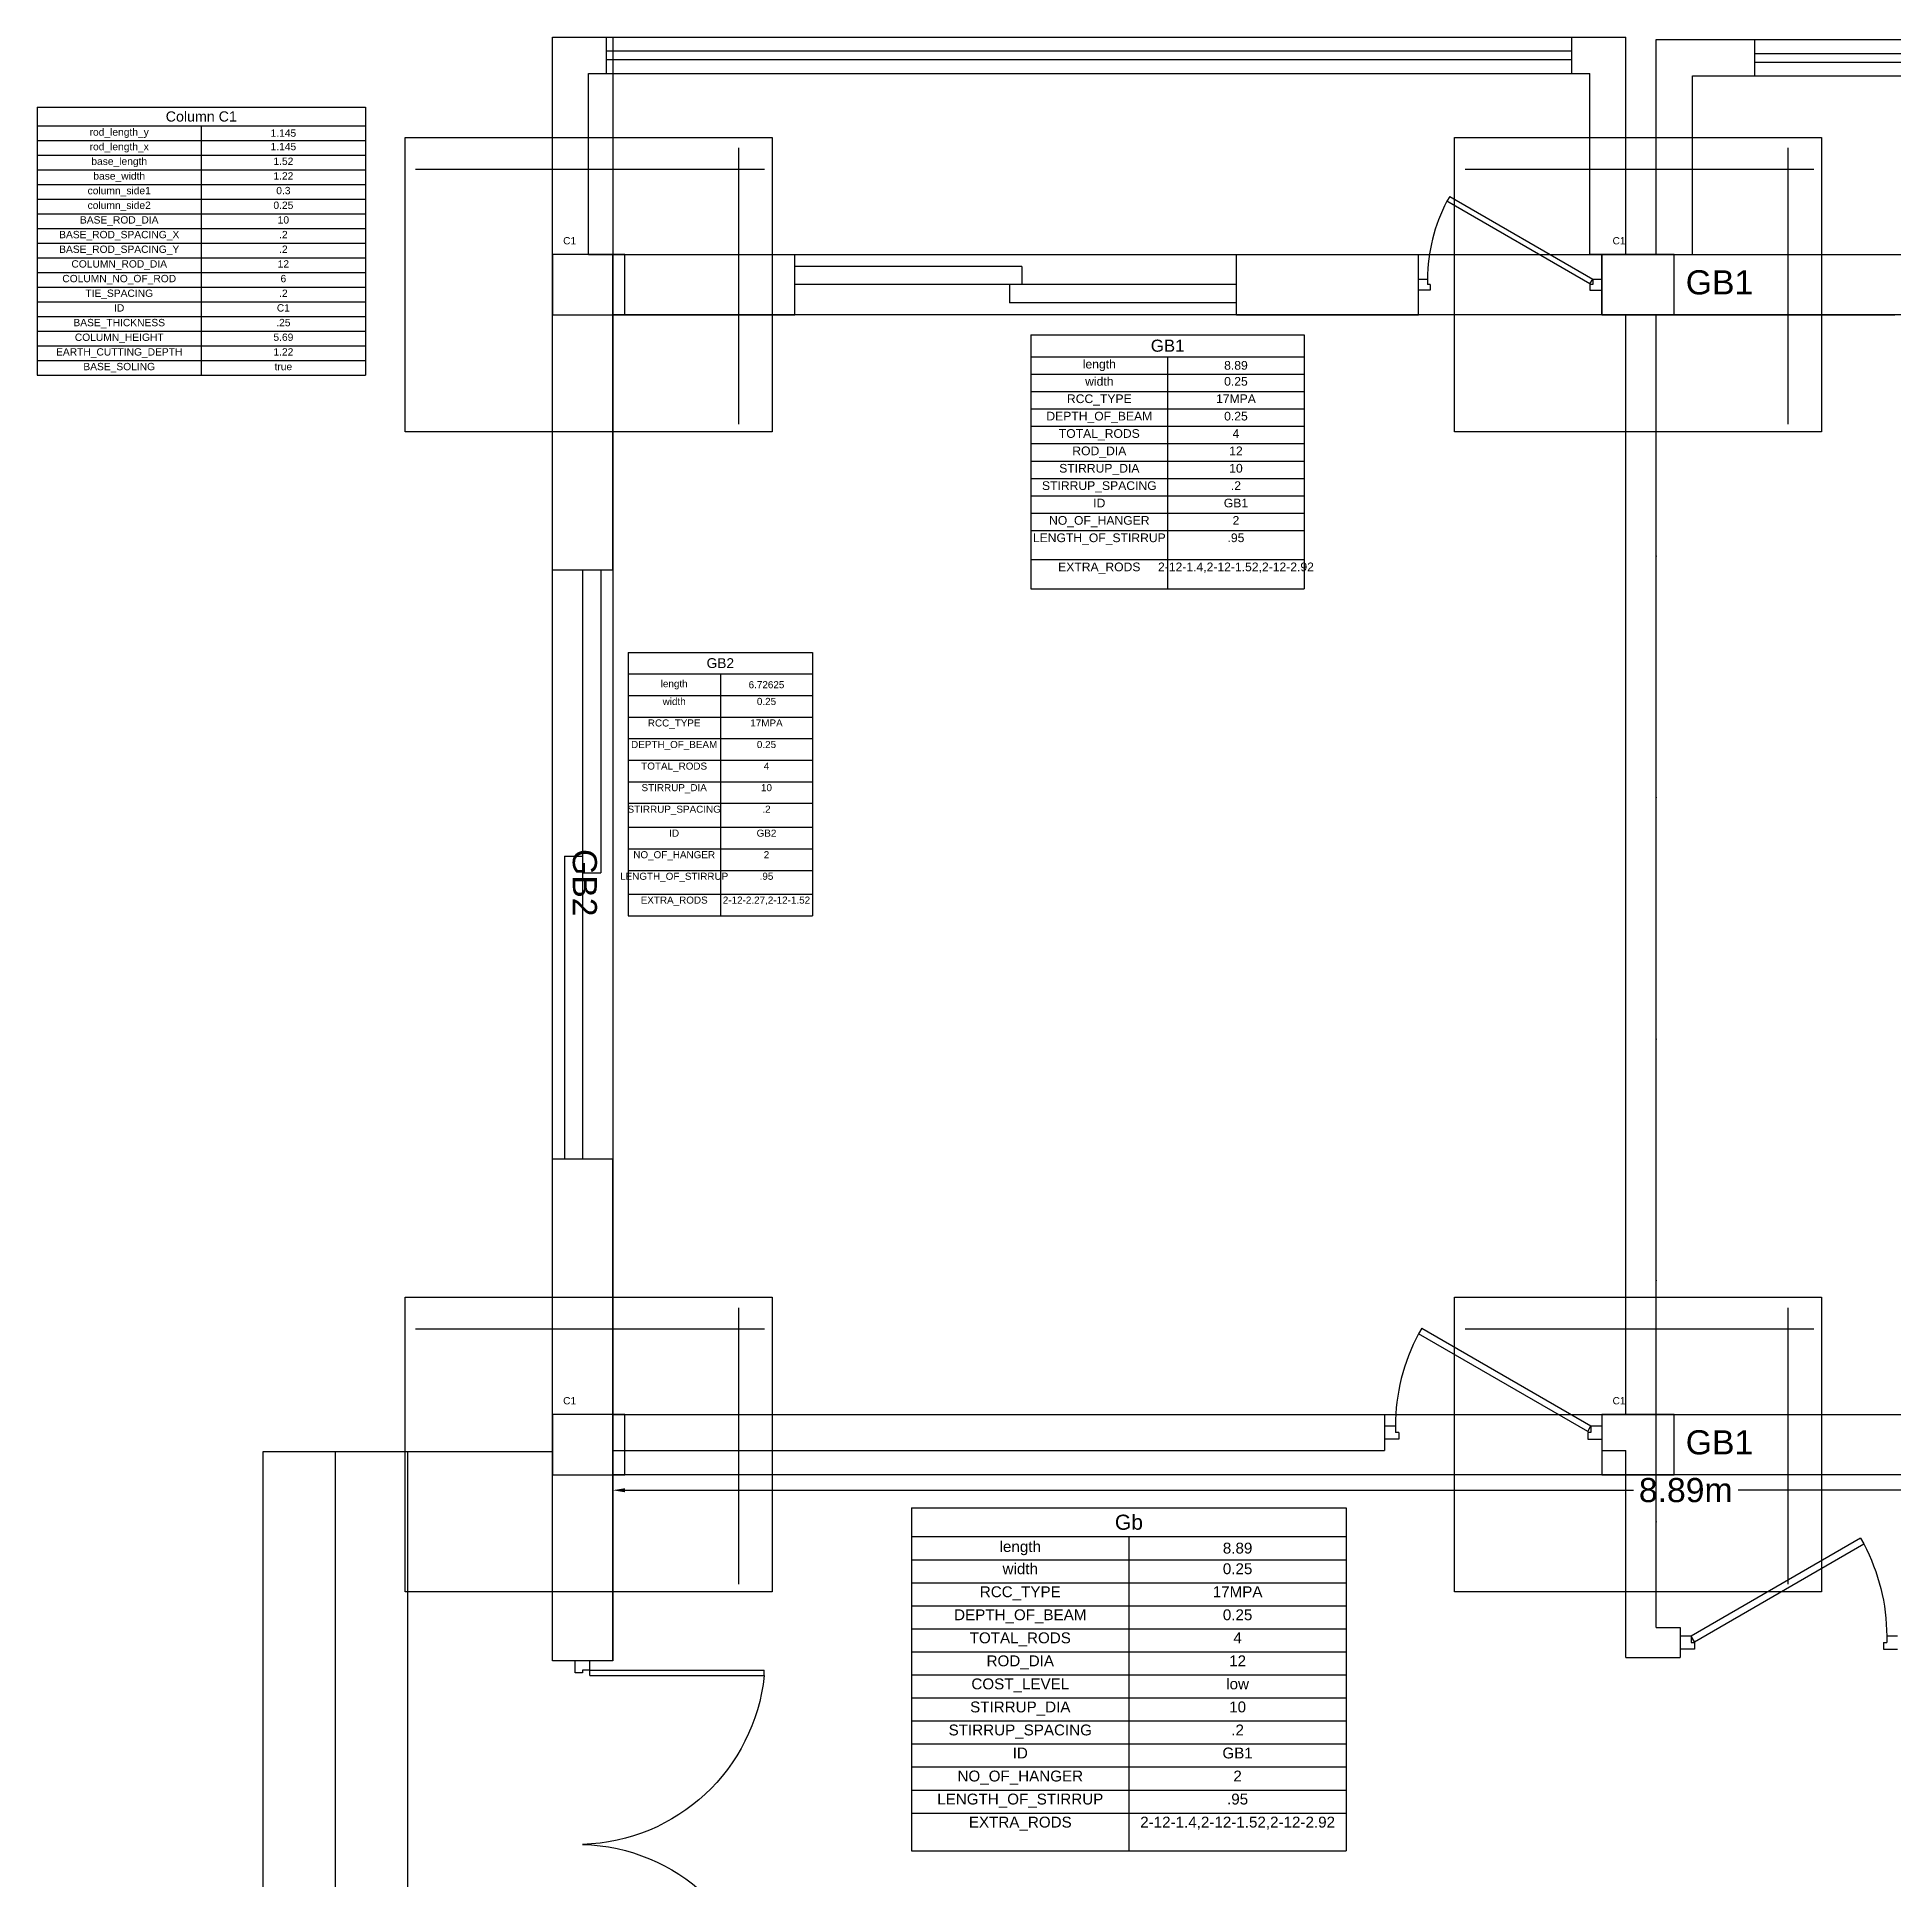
# Model space of a CAD drawing. Header units: metres. Extents: x 6200.1 to 6241.3, y 4213.1 to 4242.5.
# Drawn here: x 6228.13 to 6235.82, y 4217.85 to 4225.49 of the extents above; entities that cross this region are included whole.
import ezdxf

# ---------------------------------------------------------------- set-up
doc = ezdxf.new("R2010")
doc.units = ezdxf.units.M
doc.header["$MEASUREMENT"] = 0
doc.layers.add('WALL', color=7, linetype='Continuous')
doc.layers.add('WINDOW', color=240, linetype='Continuous')
doc.styles.get("Standard").update_dxf_attribs({"font": 'arial.ttf'})
doc.dimstyles.get("Standard").update_dxf_attribs({"dimtxt": 0.1, "dimasz": 0.05, "dimexe": 0.01, "dimexo": 0.0625, "dimgap": 0.03, "dimtad": 0, "dimtih": 1, "dimtoh": 1, "dimzin": 0, "dimdsep": 46, "dimtxsty": 'Standard', "dimcen": 0.03, "dimadec": 0, "dimazin": 0, "dimtfac": 1, "dimtofl": 0, "dimtmove": 0, "dimatfit": 3, "dimfxl": 1, "dimtolj": 1, "dimtzin": 0, "dimarcsym": 0})

# ---------------------------------------------------------------- blocks, each defined once
blk = doc.blocks.new('DR_D02')
for p, q in [((-0.46, 0.4948), (-0.475, 0.4948)), ((-0.475, 0.02), (-0.475, 0.4948)), ((-0.46, 0.02), (-0.46, 0.495)), ((0.46, 0.02), (0.46, 0.495)), ((0.46, 0.4948), (0.475, 0.4948)), ((0.475, 0.02), (0.475, 0.4948)), ((-0.46, 0.02), (-0.5, 0.02)), ((-0.5, 0.02), (-0.5, -0.02)), ((-0.475, 0.02), (-0.475, 0)), ((-0.475, 0), (-0.4675, 0)), ((-0.4675, 0), (-0.4675, -0.02)), ((0.46, 0.02), (0.5, 0.02)), ((0.4675, 0), (0.4675, -0.02)), ((0.475, 0), (0.4675, 0)), ((0.475, 0.02), (0.475, 0)), ((0.5, 0.02), (0.5, -0.02)), ((-0.4675, -0.02), (-0.5, -0.02)), ((0.4675, -0.02), (0.5, -0.02))]:
    blk.add_line(p, q)
for centre, start, end in [((-0.5121, -0.0149), 1.6619, 84.1677), ((0.5121, -0.0149), 95.8323, 178.3381)]:
    blk.add_arc(centre, 0.5123, start, end)
blk = doc.blocks.new('DR_CDR1')
for p, q in [((0.3294, 0.48), (-0.45, 0.03)), ((-0.435, 0.004), (0.3444, 0.454)), ((0.3294, 0.48), (0.3444, 0.454)), ((-0.45, 0.03), (-0.5, 0.03)), ((-0.435, 0.004), (-0.45, 0.03)), ((-0.45, 0.03), (-0.45, 0)), ((-0.45, 0), (-0.435, 0)), ((-0.435, 0), (-0.435, -0.03)), ((0.435, 0), (0.45, 0)), ((0.435, 0), (0.435, -0.03)), ((0.45, 0.03), (0.45, 0)), ((0.5, 0.03), (0.45, 0.03)), ((-0.435, -0.03), (-0.5, -0.03)), ((0.435, -0.03), (0.5, -0.03))]:
    blk.add_line(p, q)
blk.add_lwpolyline([(0.3444, 0.454, -0.121959), (0.45, 0.03)], format="xyb")
blk = doc.blocks.new('WD_2TLP')
for p, q in [((-0.5, 0.3), (0.0141, 0.3)), ((0.0141, 0), (0.0141, 0.3)), ((-0.5, 0), (0.5, 0)), ((-0.0141, -0.3), (-0.0141, 0)), ((-0.0141, -0.3), (0.5, -0.3))]:
    blk.add_line(p, q)
blk = doc.blocks.new('WD_WIN4')
for p, q in [((-0.5, 0.5), (0.5, 0.5)), ((-0.5, 0.12), (0.5, 0.12)), ((-0.5, -0.12), (0.5, -0.12)), ((-0.5, -0.5), (0.5, -0.5))]:
    blk.add_line(p, q)
blk = doc.blocks.new('*U75')
at = {"color": 240, "lineweight": 30, "true_color": 0xed1f24}
for p, q in [((-0.735, 0.61), (0.785, 0.61)), ((-0.735, -0.61), (-0.735, 0.61)), ((0.6455, 0.5662), (0.6455, -0.5788)), ((0.785, 0.61), (0.785, -0.61)), ((-0.6917, 0.4788), (0.7533, 0.4788)), ((0.175, 0.125), (-0.125, 0.125)), ((-0.125, 0.125), (-0.125, -0.125)), ((0.175, -0.125), (0.175, 0.125)), ((-0.125, -0.125), (0.175, -0.125)), ((0.785, -0.61), (-0.735, -0.61))]:
    blk.add_line(p, q, dxfattribs=at)
at = {"flags": 1}
for tag, p in [('BASE_ROD_DIA', (0.8242, 0.5898)), ('BASE_ROD_SPACING_X', (0.8242, 0.4807)), ('BASE_ROD_SPACING_Y', (0.8242, 0.3768)), ('BASE_THICKNESS', (0.8242, 0.292)), ('COLUMN_ROD_DIA', (0.8242, 0.2106)), ('COLUMN_NO_OF_ROD', (0.8242, 0.1327)), ('TIE_SPACING', (0.8242, 0.034)), ('COLUMN_HEIGHT', (0.8242, -0.0433)), ('COST_LEVEL', (0.8242, -0.153)), ('EARTH_CUTTING_DEPTH', (0.8242, -0.246)), ('BASE_CC_THICKNESS', (0.8242, -0.3488)), ('BASE_SOLING', (0.8242, -0.4547))]:
    blk.add_attdef(tag, p, '', height=0.05, dxfattribs=at)
blk.add_attdef('ID', (-0.0806, 0.1667), '', height=0.03)
blk = doc.blocks.new('*U85')
at = {"color": 5, "lineweight": 30}
for p, q in [((0, 0.25), (8.89, 0.25)), ((0, 0), (0, 0.25)), ((8.89, 0), (0, 0))]:
    blk.add_line(p, q, dxfattribs=at)
at = {"flags": 1}
for tag, p in [('RCC_TYPE', (0.4442, 0.5953)), ('TOTAL_RODS', (1.6605, 0.5953)), ('DEPTH_OF_BEAM', (0.4442, 0.4326)), ('ROD_DIA', (1.6605, 0.4326)), ('COST_LEVEL', (1.6605, 0.109)), ('STIRRUP_DIA', (1.6605, -0.0679)), ('STIRRUP_SPACING', (1.6605, -0.2238)), ('LENGTH_OF_STIRRUP', (2.9644, -0.2238)), ('NO_OF_CRANKS', (1.6605, -0.4382)), ('EXTRA_LENGTH_FOR_CRANK', (1.6605, -0.6148)), ('NO_OF_EXT_TOP', (1.6605, -0.8231)), ('EXT_TOP_LENGTH', (1.6605, -1.0105)), ('NO_OF_EXT_BOTTOM', (1.6605, -1.1979)), ('EXT_BOTTOM_LENGTH', (1.6605, -1.3993)), ('NO_OF_HANGER', (1.6605, -1.6006)), ('EXTRA_RODS', (1.6605, -1.7622))]:
    blk.add_attdef(tag, p, '', height=0.0922, dxfattribs=at)
blk.add_attdef('ID', (4.445, 0.0844), '', height=0.1)
blk = doc.blocks.new('*U86')
at = {"color": 5, "lineweight": 30}
for p, q in [((0, 0.25), (6.7263, 0.25)), ((0, 0), (0, 0.25)), ((6.7263, 0.25), (6.7263, 0)), ((6.7263, 0), (0, 0))]:
    blk.add_line(p, q, dxfattribs=at)
at = {"flags": 1}
for tag, p in [('RCC_TYPE', (0.4442, 0.5953)), ('TOTAL_RODS', (1.6605, 0.5953)), ('DEPTH_OF_BEAM', (0.4442, 0.4326)), ('ROD_DIA', (1.6605, 0.4326)), ('COST_LEVEL', (1.6605, 0.109)), ('STIRRUP_DIA', (1.6605, -0.0679)), ('STIRRUP_SPACING', (1.6605, -0.2238)), ('LENGTH_OF_STIRRUP', (2.9644, -0.2238)), ('NO_OF_CRANKS', (1.6605, -0.4382)), ('EXTRA_LENGTH_FOR_CRANK', (1.6605, -0.6148)), ('NO_OF_EXT_TOP', (1.6605, -0.8231)), ('EXT_TOP_LENGTH', (1.6605, -1.0105)), ('NO_OF_EXT_BOTTOM', (1.6605, -1.1979)), ('EXT_BOTTOM_LENGTH', (1.6605, -1.3993)), ('NO_OF_HANGER', (1.6605, -1.6006)), ('EXTRA_RODS', (1.6605, -1.7622))]:
    blk.add_attdef(tag, p, '', height=0.0922, dxfattribs=at)
blk.add_attdef('ID', (3.3631, 0.0844), '', height=0.1)
blk = doc.blocks.new('*T87')
at = {"color": 0, "linetype": 'ByBlock', "lineweight": -2, "transparency": 16777216}
for p, q in [((0, 0), (1.1322, 0)), ((0, 0), (0, -1.0522)), ((1.1322, 0), (1.1322, -1.0522)), ((0, -0.0907), (1.1322, -0.0907)), ((0.5661, -0.0907), (0.5661, -1.0522)), ((0, -0.1627), (1.1322, -0.1627)), ((0, -0.2347), (1.1322, -0.2347)), ((0, -0.3067), (1.1322, -0.3067)), ((0, -0.3787), (1.1322, -0.3787)), ((0, -0.4507), (1.1322, -0.4507)), ((0, -0.5227), (1.1322, -0.5227)), ((0, -0.5947), (1.1322, -0.5947)), ((0, -0.6667), (1.1322, -0.6667)), ((0, -0.7387), (1.1322, -0.7387)), ((0, -0.8107), (1.1322, -0.8107)), ((0, -0.9313), (1.1322, -0.9313)), ((0, -1.0522), (1.1322, -1.0522))]:
    blk.add_line(p, q, dxfattribs=at)
at = {"color": 0, "transparency": 16777216}
for s, insert, char_height, width, attachment_point in [('GB1', (0.5661, -0.0453), 0.05, 1.1082, 5), ('length', (0.283, -0.1267), 0.036, 0.5421, 5), ('8.89', (0.8491, -0.1267), 0.036, 0.5421, 5), ('width', (0.283, -0.1747), 0.036, 0.5421, 2), ('0.25', (0.8491, -0.1747), 0.036, 0.5421, 2), ('RCC_TYPE', (0.283, -0.2467), 0.036, 0.5421, 2), ('17MPA', (0.8491, -0.2467), 0.036, 0.5421, 2), ('DEPTH_OF_BEAM', (0.283, -0.3187), 0.036, 0.5421, 2), ('0.25', (0.8491, -0.3187), 0.036, 0.5421, 2), ('TOTAL_RODS', (0.283, -0.3907), 0.036, 0.5421, 2), ('4', (0.8491, -0.3907), 0.036, 0.5421, 2), ('STIRRUP_DIA', (0.283, -0.5347), 0.036, 0.5421, 2), ('ROD_DIA', (0.283, -0.4627), 0.036, 0.5421, 2), ('12', (0.8491, -0.4627), 0.036, 0.5421, 2), ('10', (0.8491, -0.5347), 0.036, 0.5421, 2), ('STIRRUP_SPACING', (0.283, -0.6067), 0.036, 0.5421, 2), ('.2', (0.8491, -0.6067), 0.036, 0.5421, 2), ('ID', (0.283, -0.6787), 0.036, 0.5421, 2), ('GB1', (0.8491, -0.6787), 0.036, 0.5421, 2), ('NO_OF_HANGER', (0.283, -0.7507), 0.036, 0.5421, 2), ('2', (0.8491, -0.7507), 0.036, 0.5421, 2), ('LENGTH_OF_STIRRUP', (0.283, -0.8227), 0.036, 0.5421, 2), ('.95', (0.8491, -0.8227), 0.036, 0.5421, 2), ('EXTRA_RODS', (0.283, -0.9433), 0.036, 0.5421, 2), ('2-12-1.4,2-12-1.52,2-12-2.92', (0.8491, -0.9433), 0.036, 0.5421, 2)]:
    blk.add_mtext(s, dxfattribs=dict(at, insert=insert, char_height=char_height, width=width, attachment_point=attachment_point))
blk = doc.blocks.new('*T88')
at = {"color": 0, "linetype": 'ByBlock', "lineweight": -2, "transparency": 16777216}
for p, q in [((0, 0), (0.7648, 0)), ((0, 0), (0, -1.0909)), ((0.7648, 0), (0.7648, -1.0909)), ((0, -0.0893), (0.7648, -0.0893)), ((0.3824, -0.0893), (0.3824, -1.0909)), ((0, -0.1786), (0.7648, -0.1786)), ((0, -0.2679), (0.7648, -0.2679)), ((0, -0.3572), (0.7648, -0.3572)), ((0, -0.4465), (0.7648, -0.4465)), ((0, -0.5359), (0.7648, -0.5359)), ((0, -0.6252), (0.7648, -0.6252)), ((0, -0.7243), (0.7648, -0.7243)), ((0, -0.8136), (0.7648, -0.8136)), ((0, -0.9029), (0.7648, -0.9029)), ((0, -1.0016), (0.7648, -1.0016)), ((0, -1.0909), (0.7648, -1.0909))]:
    blk.add_line(p, q, dxfattribs=at)
at = {"color": 0, "transparency": 16777216}
for s, insert, char_height, width, attachment_point in [('GB2', (0.3824, -0.0447), 0.04069, 0.745271, 5), ('length', (0.1912, -0.134), 0.0293, 0.36287, 5), ('6.72625', (0.5736, -0.134), 0.0293, 0.36287, 5), ('width', (0.1912, -0.1884), 0.0293, 0.36287, 2), ('0.25', (0.5736, -0.1884), 0.0293, 0.36287, 2), ('RCC_TYPE', (0.1912, -0.2777), 0.0293, 0.36287, 2), ('17MPA', (0.5736, -0.2777), 0.0293, 0.36287, 2), ('DEPTH_OF_BEAM', (0.1912, -0.367), 0.029296, 0.36287, 2), ('0.25', (0.5736, -0.367), 0.0293, 0.36287, 2), ('TOTAL_RODS', (0.1912, -0.4563), 0.0293, 0.36287, 2), ('4', (0.5736, -0.4563), 0.0293, 0.36287, 2), ('STIRRUP_DIA', (0.1912, -0.5456), 0.029296, 0.36287, 2), ('10', (0.5736, -0.5456), 0.0293, 0.36287, 2), ('STIRRUP_SPACING', (0.1912, -0.6349), 0.029296, 0.36287, 2), ('.2', (0.5736, -0.6349), 0.0293, 0.36287, 2), ('ID', (0.1912, -0.7341), 0.0293, 0.36287, 2), ('GB2', (0.5736, -0.7341), 0.0293, 0.36287, 2), ('NO_OF_HANGER', (0.1912, -0.8234), 0.029296, 0.36287, 2), ('2', (0.5736, -0.8234), 0.0293, 0.36287, 2), ('LENGTH_OF_STIRRUP', (0.1912, -0.9127), 0.029296, 0.36287, 2), ('.95', (0.5736, -0.9127), 0.0293, 0.36287, 2), ('EXTRA_RODS', (0.1912, -1.0114), 0.0293, 0.36287, 2), ('2-12-2.27,2-12-1.52', (0.5736, -1.0114), 0.029296, 0.36287, 2)]:
    blk.add_mtext(s, dxfattribs=dict(at, insert=insert, char_height=char_height, width=width, attachment_point=attachment_point))
blk = doc.blocks.new('*T89')
at = {"color": 0, "linetype": 'ByBlock', "lineweight": -2, "transparency": 16777216}
for p, q in [((0, 0), (1.3601, 0)), ((0, 0), (0, -1.1092)), ((1.3601, 0), (1.3601, -1.1092)), ((0, -0.0765), (1.3601, -0.0765)), ((0.6801, -0.0765), (0.6801, -1.1092)), ((0, -0.1372), (1.3601, -0.1372)), ((0, -0.198), (1.3601, -0.198)), ((0, -0.2587), (1.3601, -0.2587)), ((0, -0.3195), (1.3601, -0.3195)), ((0, -0.3802), (1.3601, -0.3802)), ((0, -0.441), (1.3601, -0.441)), ((0, -0.5017), (1.3601, -0.5017)), ((0, -0.5625), (1.3601, -0.5625)), ((0, -0.6232), (1.3601, -0.6232)), ((0, -0.684), (1.3601, -0.684)), ((0, -0.7447), (1.3601, -0.7447)), ((0, -0.8055), (1.3601, -0.8055)), ((0, -0.8662), (1.3601, -0.8662)), ((0, -0.927), (1.3601, -0.927)), ((0, -0.9877), (1.3601, -0.9877)), ((0, -1.0485), (1.3601, -1.0485)), ((0, -1.1092), (1.3601, -1.1092))]:
    blk.add_line(p, q, dxfattribs=at)
at = {"color": 0, "transparency": 16777216}
for s, insert, char_height, width, attachment_point in [('Column C1', (0.6801, -0.0382), 0.04219, 1.339875, 5), ('rod_length_y', (0.34, -0.1069), 0.030375, 0.659812, 5), ('rod_length_x', (0.34, -0.1474), 0.030375, 0.659812, 2), ('1.145', (1.0201, -0.1069), 0.03037, 0.659812, 5), ('1.145', (1.0201, -0.1474), 0.03037, 0.659812, 2), ('base_length', (0.34, -0.2081), 0.030375, 0.659812, 2), ('1.52', (1.0201, -0.2081), 0.03037, 0.659812, 2), ('base_width', (0.34, -0.2689), 0.03037, 0.659812, 2), ('1.22', (1.0201, -0.2689), 0.03037, 0.659812, 2), ('column_side1', (0.34, -0.3296), 0.030375, 0.659812, 2), ('0.3', (1.0201, -0.3296), 0.03037, 0.659812, 2), ('BASE_ROD_DIA', (0.34, -0.4511), 0.030375, 0.659812, 2), ('column_side2', (0.34, -0.3904), 0.030375, 0.659812, 2), ('0.25', (1.0201, -0.3904), 0.03037, 0.659812, 2), ('10', (1.0201, -0.4511), 0.03037, 0.659812, 2), ('BASE_ROD_SPACING_X', (0.34, -0.5119), 0.030375, 0.659812, 2), ('.2', (1.0201, -0.5119), 0.03037, 0.659812, 2), ('BASE_ROD_SPACING_Y', (0.34, -0.5726), 0.030375, 0.659812, 2), ('.2', (1.0201, -0.5726), 0.03037, 0.659812, 2), ('COLUMN_ROD_DIA', (0.34, -0.6334), 0.030375, 0.659812, 2), ('12', (1.0201, -0.6334), 0.03037, 0.659812, 2), ('COLUMN_NO_OF_ROD', (0.34, -0.6941), 0.030375, 0.659812, 2), ('TIE_SPACING', (0.34, -0.7549), 0.030375, 0.659812, 2), ('.2', (1.0201, -0.7549), 0.03037, 0.659812, 2), ('6', (1.0201, -0.6941), 0.0304, 0.659812, 2), ('ID', (0.34, -0.8156), 0.03037, 0.659812, 2), ('C1', (1.0201, -0.8156), 0.03037, 0.659812, 2), ('BASE_THICKNESS', (0.34, -0.8764), 0.030375, 0.659812, 2), ('.25', (1.0201, -0.8764), 0.03037, 0.659812, 2), ('EARTH_CUTTING_DEPTH', (0.34, -0.9979), 0.030375, 0.659812, 2), ('COLUMN_HEIGHT', (0.34, -0.9371), 0.030375, 0.659812, 2), ('5.69', (1.0201, -0.9371), 0.03037, 0.659812, 2), ('1.22', (1.0201, -0.9979), 0.03037, 0.659812, 2), ('BASE_SOLING', (0.34, -1.0586), 0.030375, 0.659812, 2), ('true', (1.0201, -1.0586), 0.03037, 0.659812, 2)]:
    blk.add_mtext(s, dxfattribs=dict(at, insert=insert, char_height=char_height, width=width, attachment_point=attachment_point))
blk = doc.blocks.new('*T92')
at = {"color": 0, "linetype": 'ByBlock', "lineweight": -2, "transparency": 16777216}
for p, q in [((0, 0), (1.8007, 0)), ((0, 0), (0, -1.4203)), ((1.8007, 0), (1.8007, -1.4203)), ((0, -0.1188), (1.8007, -0.1188)), ((0.9003, -0.1188), (0.9003, -1.4203)), ((0, -0.2142), (1.8007, -0.2142)), ((0, -0.3096), (1.8007, -0.3096)), ((0, -0.405), (1.8007, -0.405)), ((0, -0.5004), (1.8007, -0.5004)), ((0, -0.5958), (1.8007, -0.5958)), ((0, -0.6913), (1.8007, -0.6913)), ((0, -0.7867), (1.8007, -0.7867)), ((0, -0.8821), (1.8007, -0.8821)), ((0, -0.9775), (1.8007, -0.9775)), ((0, -1.0729), (1.8007, -1.0729)), ((0, -1.1683), (1.8007, -1.1683)), ((0, -1.2638), (1.8007, -1.2638)), ((0, -1.4203), (1.8007, -1.4203))]:
    blk.add_line(p, q, dxfattribs=at)
at = {"color": 0, "transparency": 16777216}
for s, insert, char_height, width, attachment_point in [('Gb', (0.9003, -0.0594), 0.0625, 1.770663, 5), ('length', (0.4502, -0.1665), 0.045, 0.870331, 5), ('8.89', (1.3505, -0.1665), 0.045, 0.870331, 5), ('width', (0.4502, -0.2292), 0.045, 0.870331, 2), ('0.25', (1.3505, -0.2292), 0.045, 0.870331, 2), ('RCC_TYPE', (0.4502, -0.3246), 0.045, 0.870331, 2), ('17MPA', (1.3505, -0.3246), 0.045, 0.870331, 2), ('DEPTH_OF_BEAM', (0.4502, -0.42), 0.045, 0.870331, 2), ('0.25', (1.3505, -0.42), 0.045, 0.870331, 2), ('TOTAL_RODS', (0.4502, -0.5154), 0.045, 0.870331, 2), ('4', (1.3505, -0.5154), 0.045, 0.870331, 2), ('ROD_DIA', (0.4502, -0.6108), 0.045, 0.870331, 2), ('12', (1.3505, -0.6108), 0.045, 0.870331, 2), ('COST_LEVEL', (0.4502, -0.7063), 0.045, 0.870331, 2), ('low', (1.3505, -0.7063), 0.045, 0.870331, 2), ('STIRRUP_DIA', (0.4502, -0.8017), 0.045, 0.870331, 2), ('10', (1.3505, -0.8017), 0.045, 0.870331, 2), ('STIRRUP_SPACING', (0.4502, -0.8971), 0.045, 0.870331, 2), ('.2', (1.3505, -0.8971), 0.045, 0.870331, 2), ('ID', (0.4502, -0.9925), 0.045, 0.870331, 2), ('GB1', (1.3505, -0.9925), 0.045, 0.870331, 2), ('NO_OF_HANGER', (0.4502, -1.0879), 0.045, 0.870331, 2), ('2', (1.3505, -1.0879), 0.045, 0.870331, 2), ('LENGTH_OF_STIRRUP', (0.4502, -1.1833), 0.045, 0.870331, 2), ('.95', (1.3505, -1.1833), 0.045, 0.870331, 2), ('EXTRA_RODS', (0.4502, -1.2788), 0.045, 0.870331, 2), ('2-12-1.4,2-12-1.52,2-12-2.92', (1.3505, -1.2788), 0.045, 0.870331, 2)]:
    blk.add_mtext(s, dxfattribs=dict(at, insert=insert, char_height=char_height, width=width, attachment_point=attachment_point))
blk = doc.blocks.new('*D93')
at = {"color": 0, "lineweight": -2, "transparency": 16777216}
for p, q in [((6230.5097, 4219.7233), (6230.5097, 4219.4617)), ((6239.3997, 4219.7233), (6239.3997, 4219.4617)), ((6230.5597, 4219.4717), (6234.7379, 4219.4717)), ((6239.3497, 4219.4717), (6235.1716, 4219.4717))]:
    blk.add_line(p, q, dxfattribs=at)
at = {"color": 0, "transparency": 16777216}
for points in [[(6230.5597, 4219.48), (6230.5597, 4219.4633), (6230.5097, 4219.4717)], [(6239.3497, 4219.48), (6239.3497, 4219.4633), (6239.3997, 4219.4717)]]:
    blk.add_solid(points, dxfattribs=at)
at = {"layer": 'Defpoints', "color": 0, "transparency": 16777216}
for p in [(6230.5097, 4219.7858), (6239.3997, 4219.7858), (6239.3997, 4219.4717)]:
    blk.add_point(p, dxfattribs=at)
at = {"color": 0, "transparency": 16777216, "insert": (6234.9547, 4219.4717), "char_height": 0.1, "attachment_point": 5}
blk.add_mtext('\\A1;8.89m', dxfattribs=at)

msp = doc.modelspace()

# ---------------------------------------------------------------- linework, layer by layer
for p, q in [((6234.6072, 4224.5908), (6234.5572, 4224.5908)), ((6230.2597, 4219.6313), (6229.0597, 4219.6313)), ((6229.0597, 4219.6313), (6229.0597, 4216.3733)), ((6229.3597, 4219.6313), (6229.3597, 4216.3733)), ((6229.6597, 4219.6313), (6229.6597, 4216.3733))]:
    msp.add_line(p, q)
for p in [(6234.8322, 4223.3408), (6234.8322, 4222.3408), (6234.8322, 4221.3408), (6234.8322, 4220.3408), (6234.8322, 4219.3408)]:
    msp.add_point(p)
at = {"layer": 'WALL'}
for p, q in [((6230.2597, 4223.2833), (6230.2597, 4225.4908)), ((6230.2597, 4225.4908), (6230.4097, 4225.4908)), ((6230.2597, 4225.4908), (6230.4835, 4225.4908)), ((6230.4835, 4225.3408), (6230.4835, 4225.4908)), ((6234.4835, 4225.4908), (6234.7072, 4225.4908)), ((6234.4835, 4225.3408), (6234.4835, 4225.4908)), ((6234.7072, 4224.5908), (6234.7072, 4225.4908)), ((6234.8322, 4225.4806), (6235.241, 4225.4806)), ((6234.8322, 4225.3306), (6234.8322, 4225.4806)), ((6234.8322, 4224.5908), (6234.8322, 4225.4806)), ((6235.241, 4225.3306), (6235.241, 4225.4806)), ((6230.4097, 4224.5908), (6230.4097, 4225.3408)), ((6230.4097, 4225.3408), (6230.4835, 4225.3408)), ((6234.4835, 4225.3408), (6234.5572, 4225.3408)), ((6234.5572, 4224.5908), (6234.5572, 4225.3408)), ((6234.9822, 4224.5908), (6234.9822, 4225.3306)), ((6234.9822, 4225.3306), (6235.241, 4225.3306)), ((6230.4097, 4224.5908), (6231.2635, 4224.5908)), ((6231.2635, 4224.3408), (6231.2635, 4224.5908)), ((6233.0935, 4224.5908), (6233.8472, 4224.5908)), ((6233.0935, 4224.3408), (6233.0935, 4224.5908)), ((6233.8472, 4224.3408), (6233.8472, 4224.5908)), ((6234.6072, 4224.3408), (6234.6072, 4224.5908)), ((6234.7072, 4224.5908), (6234.8322, 4224.5908)), ((6234.9822, 4224.5908), (6235.821, 4224.5908)), ((6230.5097, 4224.3408), (6231.2635, 4224.3408)), ((6230.5097, 4223.2833), (6230.5097, 4224.3408)), ((6233.0935, 4224.3408), (6233.8472, 4224.3408)), ((6234.6072, 4224.3408), (6234.7072, 4224.3408)), ((6234.7072, 4219.7858), (6234.7072, 4224.3408)), ((6234.8322, 4224.3408), (6235.821, 4224.3408)), ((6234.8322, 4218.9033), (6234.8322, 4224.3408)), ((6230.5097, 4223.2833), (6230.2597, 4223.2833)), ((6230.2597, 4218.7645), (6230.2597, 4220.8433)), ((6230.5097, 4220.8433), (6230.2597, 4220.8433)), ((6230.5097, 4219.7858), (6230.5097, 4220.8433)), ((6230.5097, 4219.7858), (6233.7072, 4219.7858)), ((6233.7072, 4219.7858), (6233.7072, 4219.6358)), ((6234.6072, 4219.7858), (6234.7072, 4219.7858)), ((6234.6072, 4219.7858), (6234.6072, 4219.6358)), ((6230.5097, 4219.6358), (6233.7072, 4219.6358)), ((6230.5097, 4218.7645), (6230.5097, 4219.6358)), ((6234.6072, 4219.6358), (6234.7072, 4219.6358)), ((6234.7072, 4218.7783), (6234.7072, 4219.6358)), ((6234.8322, 4218.9033), (6234.9322, 4218.9033)), ((6234.9322, 4218.9033), (6234.9322, 4218.7783)), ((6234.7072, 4218.7783), (6234.9322, 4218.7783)), ((6230.5097, 4218.7645), (6230.2597, 4218.7645))]:
    msp.add_line(p, q, dxfattribs=at)

# ---------------------------------------------------------------- block references
at = {"rotation": 270}
msp.add_blockref('*U86', (6230.2597, 4225.4908), dxfattribs=at).add_auto_attribs({'ID': 'GB2'})
for name, p in [('*T89', (6228.125, 4225.2001)), ('*T87', (6232.2423, 4224.2577)), ('*T88', (6230.5729, 4222.9423)), ('*T92', (6231.7477, 4219.3982))]:
    msp.add_blockref(name, p)
for name, p, values in [('*U75', (6230.3847, 4224.4658), {'ID': 'C1'}), ('*U75', (6234.7322, 4224.4658), {'ID': 'C1'}), ('*U85', (6230.5097, 4224.3408), {'ID': 'GB1'}), ('*U75', (6230.3847, 4219.6608), {'ID': 'C1'}), ('*U75', (6234.7322, 4219.6608), {'ID': 'C1'}), ('*U85', (6230.5097, 4219.5358), {'ID': 'GB1'})]:
    msp.add_blockref(name, p).add_auto_attribs(values)
at = {"layer": 'WINDOW'}
for name, p, xscale, yscale, zscale in [('WD_WIN4', (6232.4835, 4225.4158), 4, 0.1499999999996362, 4), ('WD_WIN4', (6237.241, 4225.4056), 4, 0.1500000000000909, 4), ('DR_CDR1', (6235.3822, 4218.8408), 0.9, 0.9, 0.9)]:
    msp.add_blockref(name, p, dxfattribs=dict(at, xscale=xscale, yscale=yscale, zscale=zscale))
for name, p, xscale, yscale, zscale, rotation in [('DR_CDR1', (6234.2272, 4224.4658), 0.76, -0.76, 0.76, 180), ('WD_2TLP', (6232.1785, 4224.4658), 1.83, 0.2499999999995453, 1.83, 180), ('WD_2TLP', (6230.3847, 4222.0633), 2.44, 0.2499999999995453, 2.44, 270), ('DR_CDR1', (6234.1572, 4219.7108), 0.9, -0.9, 0.9, 180), ('DR_D02', (6230.3847, 4218.0045), 1.52, -1.52, 1.52, 90)]:
    msp.add_blockref(name, p, dxfattribs=dict(at, xscale=xscale, yscale=yscale, zscale=zscale, rotation=rotation))

# ---------------------------------------------------------------- dimensions: what is measured, and where the dimension line sits
dim = msp.add_linear_dim(base=(6239.3997, 4219.4717), p1=(6230.5097, 4219.7858), p2=(6239.3997, 4219.7858), dimstyle='Standard', override={"dimpost": 'm'})
dim.commit()
dim.dimension.update_dxf_attribs({"geometry": '*D93', "text_midpoint": (6234.9547, 4219.4717)})

doc.saveas('drawing.dxf')
